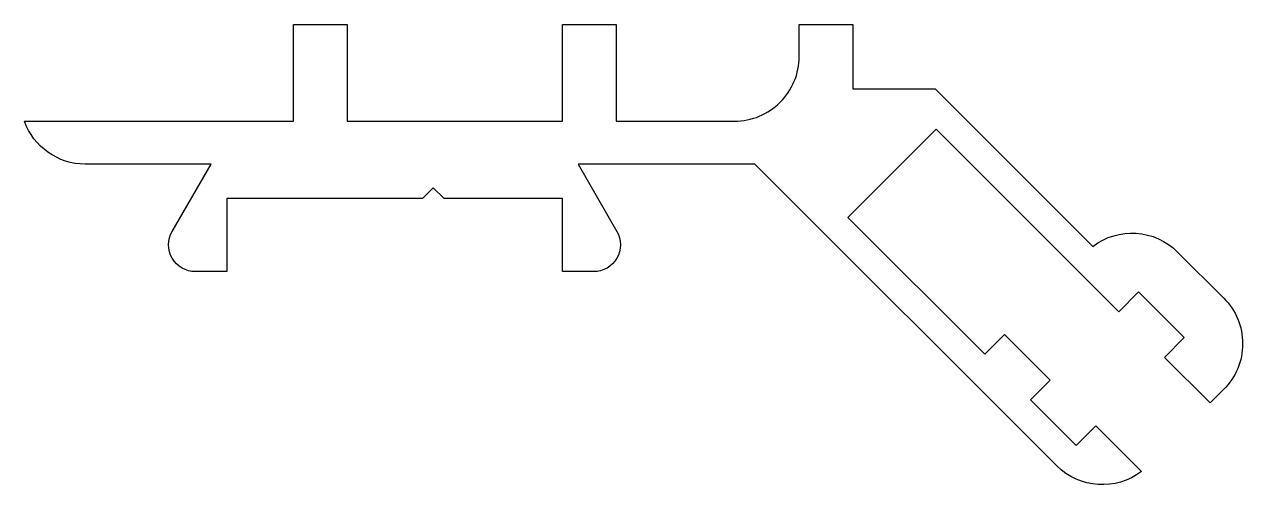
# Model space of a CAD drawing. Extents: x 1572.8 to 1629.4, y -6.9 to 14.5.
import ezdxf

# ---------------------------------------------------------------- set-up
doc = ezdxf.new("R2010")
doc.units = 0
doc.header["$LTSCALE"] = 15
doc.layers.get('0').update_dxf_attribs({"linetype": 'CONTINUOUS'})

msp = doc.modelspace()

# ---------------------------------------------------------------- linework, layer by layer
msp.add_lwpolyline([(1587.771, 14.55), (1587.771, 10.05), (1597.771, 10.05), (1597.771, 14.55), (1600.271, 14.55), (1600.271, 10.05), (1605.771, 10.05, 0.414214), (1608.771, 13.05), (1608.771, 14.55), (1611.271, 14.55), (1611.271, 11.55), (1615.094, 11.55), (1622.418, 4.226, -0.375565), (1626.359, 3.963), (1628.499, 1.822, -0.414214), (1628.499, -2.421), (1627.863, -3.057), (1625.742, -0.936), (1626.661, -0.017), (1624.539, 2.105), (1623.62, 1.186), (1615.135, 9.671), (1611.034, 5.57), (1617.398, -0.794), (1618.317, 0.125), (1620.438, -1.996), (1619.519, -2.916), (1621.64, -5.037), (1622.56, -4.118), (1624.681, -6.239, -0.375565), (1620.74, -5.975), (1606.715, 8.05), (1598.5, 8.05), (1600.304, 4.925, -0.57735), (1599.221, 3.05), (1597.771, 3.05), (1597.771, 6.45), (1592.271, 6.45), (1591.771, 6.95), (1591.271, 6.45), (1582.171, 6.45), (1582.171, 3.05), (1580.721, 3.05, -0.57735), (1579.639, 4.925), (1581.443, 8.05), (1575.599, 8.05, -0.317837), (1572.771, 10.05), (1585.271, 10.05), (1585.271, 14.55)], format="xyb", close=True)

doc.saveas('drawing.dxf')
